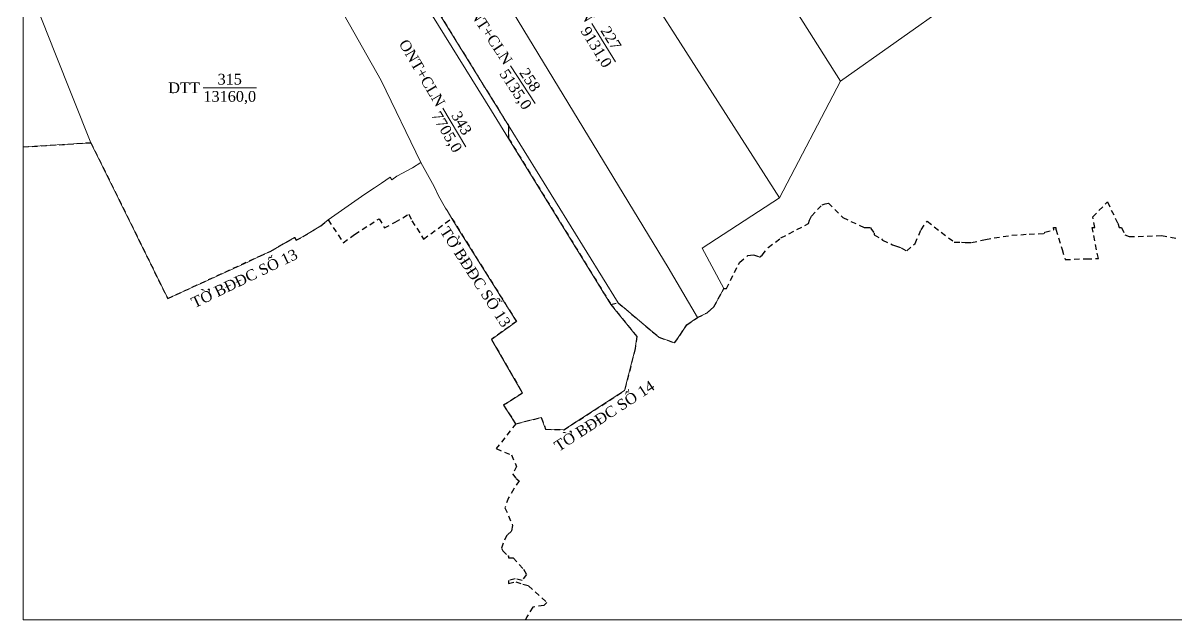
# Model space of a CAD drawing. Header units: metres. Extents: x 547819 to 548649, y 1841854 to 1842431.
# Drawn here: x 547819.2 to 548248.6, y 1841853.8 to 1842076.2 of the extents above; entities that cross this region are included whole.
import ezdxf
from ezdxf.enums import TextEntityAlignment as Align

# ---------------------------------------------------------------- set-up
doc = ezdxf.new("R2010")
doc.units = ezdxf.units.M
doc.header["$MEASUREMENT"] = 0
doc.linetypes.add('DGN Style 2', pattern=[3.355162, 2.013097, -1.342065])
for name, color, linetype, lineweight in [('Level 1', 7, 'Continuous', 0), ('Level 10', 7, 'Continuous', 0), ('Level 13', 7, 'Continuous', 0), ('Level 2', 7, 'Continuous', 0), ('Level 34', 7, 'Continuous', 0), ('Level 4', 7, 'Continuous', 0), ('Level 62', 7, 'Continuous', 0)]:
    doc.layers.add(name, color=color, linetype=linetype, lineweight=lineweight)
doc.styles.add('Style-Times New Roman', font='times.ttf')

# ---------------------------------------------------------------- blocks, each defined once
blk = doc.blocks.new('N_THUA_13')
at = {"layer": 'Level 13', "color": 1, "linetype": 'Continuous', "lineweight": 0}
blk.add_line((1.70369, 0), (10.11369, 0), dxfattribs=at)
at = {"layer": 'Level 13', "color": 5, "linetype": 'Continuous', "lineweight": 0, "style": 'Style-Times New Roman'}
blk.add_text('227', height=2, dxfattribs=at).set_placement((5.90869, 1.6), align=Align.MIDDLE_CENTER)
at = {"layer": 'Level 2', "color": 3, "linetype": 'Continuous', "lineweight": 0, "style": 'Style-Times New Roman'}
blk.add_text('ONT+CLN', height=2, dxfattribs=at).set_placement((1.10369, 0), align=Align.MIDDLE_RIGHT)
at = {"layer": 'Level 4', "color": 1, "linetype": 'Continuous', "lineweight": 0, "style": 'Style-Times New Roman'}
blk.add_text('9131,0', height=2, dxfattribs=at).set_placement((5.90869, -1.6), align=Align.MIDDLE_CENTER)
blk = doc.blocks.new('N_THUA_14')
at = {"layer": 'Level 13', "color": 1, "linetype": 'Continuous', "lineweight": 0}
blk.add_line((1.704687, 0), (10.114687, 0), dxfattribs=at)
at = {"layer": 'Level 13', "color": 5, "linetype": 'Continuous', "lineweight": 0, "style": 'Style-Times New Roman'}
blk.add_text('258', height=2, dxfattribs=at).set_placement((5.909687, 1.6), align=Align.MIDDLE_CENTER)
at = {"layer": 'Level 2', "color": 3, "linetype": 'Continuous', "lineweight": 0, "style": 'Style-Times New Roman'}
blk.add_text('ONT+CLN', height=2, dxfattribs=at).set_placement((1.104687, 0), align=Align.MIDDLE_RIGHT)
at = {"layer": 'Level 4', "color": 1, "linetype": 'Continuous', "lineweight": 0, "style": 'Style-Times New Roman'}
blk.add_text('5135,0', height=2, dxfattribs=at).set_placement((5.909687, -1.6), align=Align.MIDDLE_CENTER)
blk = doc.blocks.new('N_THUA_15')
at = {"layer": 'Level 13', "color": 1, "linetype": 'Continuous', "lineweight": 0}
blk.add_line((1.70369, 0), (10.11369, 0), dxfattribs=at)
at = {"layer": 'Level 13', "color": 5, "linetype": 'Continuous', "lineweight": 0, "style": 'Style-Times New Roman'}
blk.add_text('343', height=2, dxfattribs=at).set_placement((5.90869, 1.6), align=Align.MIDDLE_CENTER)
at = {"layer": 'Level 2', "color": 3, "linetype": 'Continuous', "lineweight": 0, "style": 'Style-Times New Roman'}
blk.add_text('ONT+CLN', height=2, dxfattribs=at).set_placement((1.10369, 0), align=Align.MIDDLE_RIGHT)
at = {"layer": 'Level 4', "color": 1, "linetype": 'Continuous', "lineweight": 0, "style": 'Style-Times New Roman'}
blk.add_text('7705,0', height=2, dxfattribs=at).set_placement((5.90869, -1.6), align=Align.MIDDLE_CENTER)
blk = doc.blocks.new('N_THUA_16')
at = {"layer": 'Level 13', "color": 1, "linetype": 'Continuous', "lineweight": 0}
blk.add_line((-3.198024, 0), (6.763976, 0), dxfattribs=at)
at = {"layer": 'Level 13', "color": 5, "linetype": 'Continuous', "lineweight": 0, "style": 'Style-Times New Roman'}
blk.add_text('315', height=2, dxfattribs=at).set_placement((1.782976, 1.6), align=Align.MIDDLE_CENTER)
at = {"layer": 'Level 2', "color": 3, "linetype": 'Continuous', "lineweight": 0, "style": 'Style-Times New Roman'}
blk.add_text('DTT', height=2, dxfattribs=at).set_placement((-3.798024, 0), align=Align.MIDDLE_RIGHT)
at = {"layer": 'Level 4', "color": 1, "linetype": 'Continuous', "lineweight": 0, "style": 'Style-Times New Roman'}
blk.add_text('13160,0', height=2, dxfattribs=at).set_placement((1.782976, -1.6), align=Align.MIDDLE_CENTER)

msp = doc.modelspace()

# ---------------------------------------------------------------- linework, layer by layer
at = {"layer": 'Level 10', "color": 7, "lineweight": 0}
for p, q in [((548123.62, 1842054.52), (548165.17, 1842083.88)), ((548100.99, 1842011.15), (548123.62, 1842054.52)), ((548000, 1842033.26), (548000, 1842038)), ((547819.151152, 1842030.042508), (547844.39, 1842031.65))]:
    msp.add_line(p, q, dxfattribs=at)
at = {"layer": 'Level 10', "color": 7, "lineweight": 0, "flags": 128}
for points in [[(548041.55, 1842183.88), (548052.79, 1842166.62), (548058.5496, 1842157.5045), (548123.62, 1842054.52)], [(548002.98, 1842164.35), (548018.1689, 1842140.6082), (548100.99, 1842011.15)], [(547957.54, 1842153.02), (547940.64, 1842147.74), (547934.68, 1842144.5), (547937.14, 1842139.7), (547949.5828, 1842119.5691), (548000, 1842038)], [(547957.54, 1842153.02), (547973.9505, 1842125.9886), (548059.44, 1841985.17), (548070.4, 1841966.51)], [(547908.58, 1842133.82), (547911.34, 1842127.82), (547952.61, 1842054.81), (547967.28, 1842024.23)], [(547821.78, 1842088.57), (547831.01, 1842065.21), (547844.39, 1842031.65)], [(548000, 1842033.26), (548038.09, 1841971.41), (548047.77, 1841959.42), (548047.2, 1841954.81), (548043.2, 1841939.27), (548020.63, 1841924.68), (548013.83, 1841924.91), (548012.2, 1841929.28), (548002.76, 1841926.93), (547998.19, 1841933.8), (548005.26, 1841938.37), (547993.65, 1841958.37), (548002.94, 1841965.05), (547980.95, 1841999.9), (547978.91, 1842003.46), (547977.11, 1842006.39), (547976.48, 1842007.24), (547973.96, 1842011.86), (547972.26, 1842015.3), (547967.28, 1842024.23)], [(547844.39, 1842031.65), (547873.07, 1841973.57), (547903.19, 1841987.27), (547907.32, 1841989.42), (547911.46, 1841991.25), (547920.31, 1841996.37), (547920.88, 1841995.3), (547923.46, 1841996.69), (547930.05, 1842000.68), (547932.85, 1842002.88), (547946.5, 1842012.5), (547950.11, 1842014.77), (547952.74, 1842016.59), (547955.88, 1842018.79), (547956.58, 1842017.85), (547958.37, 1842019.14), (547964.25, 1842022.29), (547967.28, 1842024.23)], [(548070.4, 1841966.51), (548073.95, 1841968.22), (548076.48, 1841970.47), (548080.24, 1841977.38), (548072.13, 1841992.3), (548100.99, 1842011.15)]]:
    msp.add_lwpolyline(points, dxfattribs=at)
at = {"layer": 'Level 10', "color": 30, "lineweight": 0, "flags": 128}
for points in [[(547908.58, 1842133.82), (547914.7767, 1842136.4662), (547931.81, 1842143.74), (547934.88, 1842138.35), (547946.873, 1842119.0095), (547993.69, 1842043.51), (548000, 1842033.26)], [(548000, 1842038), (548040.85, 1841971.99), (548056.05, 1841959.19), (548061.9, 1841957.06), (548066.44, 1841963.75), (548070.4, 1841966.51)]]:
    msp.add_lwpolyline(points, dxfattribs=at)
at = {"layer": 'Level 34', "color": 2, "linetype": 'DGN Style 2', "lineweight": 30}
for p, q in [((547937.14, 1842139.7), (547995.99, 1842044.47)), ((547995.99, 1842044.47), (548000, 1842038)), ((548000, 1842038), (548000, 1842033.26)), ((548000, 1842033.26), (548038.09, 1841971.41)), ((547819.151152, 1842030.042508), (547844.39, 1842031.65)), ((547844.39, 1842031.65), (547873.07, 1841973.57)), ((548112.83, 1842004.25), (548116.84, 1842008.51)), ((548116.84, 1842008.51), (548117.95, 1842008.92)), ((548117.95, 1842008.92), (548119.22, 1842009.15)), ((548119.22, 1842009.15), (548124.54, 1842003.75)), ((548217.63, 1842003.96), (548223.1, 1842009.57)), ((548223.1, 1842009.57), (548226.98, 1842001.62)), ((547942.66, 1841997.47), (547951.77, 1842003.33)), ((547951.77, 1842003.33), (547953.81, 1841999.91)), ((547957.76, 1842002), (547962.92, 1842005.05)), ((547962.92, 1842005.05), (547963.99, 1842002.49)), ((547968.32, 1841995.75), (547978.91, 1842003.46)), ((547978.91, 1842003.46), (548002.94, 1841965.05)), ((548112.12, 1842002.79), (548112.83, 1842004.25)), ((548124.54, 1842003.75), (548132.57, 1842000)), ((548218.49, 1842000), (548217.63, 1842003.96)), ((547923.46, 1841996.69), (547930.05, 1842000.68)), ((547930.05, 1842000.68), (547932.85, 1842002.88)), ((547932.85, 1842002.88), (547938.45, 1841994.35)), ((547953.81, 1841999.91), (547957.76, 1842002)), ((547963.99, 1842002.49), (547965.85, 1841999.74)), ((547965.85, 1841999.74), (547968.32, 1841995.75)), ((548101.5, 1841996.18), (548111.71, 1842001.51)), ((548111.71, 1842001.51), (548112.12, 1842002.79)), ((548132.57, 1842000), (548135.03, 1842000)), ((548135.03, 1842000), (548134.9, 1841999.76)), ((548134.9, 1841999.76), (548136.27, 1841997.95)), ((548151.49, 1841994.13), (548153.74, 1841999.23)), ((548153.74, 1841999.23), (548155.76, 1842002.15)), ((548155.76, 1842002.15), (548155.98, 1842002.46)), ((548155.98, 1842002.46), (548161.18, 1841998.25)), ((548199.8, 1841998.3), (548203.12, 1841999.14)), ((548203.12, 1841999.14), (548202.99, 1842000)), ((548202.99, 1842000), (548203.91, 1842000)), ((548203.91, 1842000), (548203.96, 1841999.4)), ((548203.96, 1841999.4), (548206.2, 1841991.85)), ((548219.74, 1841988.45), (548217.43, 1842000)), ((548217.43, 1842000), (548218.49, 1842000)), ((548226.98, 1842001.62), (548227.54, 1842000)), ((548227.54, 1842000), (548228.42, 1842000)), ((548228.42, 1842000), (548229.56, 1841997.36)), ((547911.46, 1841991.25), (547920.31, 1841996.37)), ((547920.31, 1841996.37), (547920.88, 1841995.3)), ((547920.88, 1841995.3), (547923.46, 1841996.69)), ((547938.45, 1841994.35), (547942.66, 1841997.47)), ((548096.74, 1841992.62), (548101.5, 1841996.18)), ((548136.27, 1841997.95), (548136.22, 1841997.34)), ((548136.22, 1841997.34), (548138.92, 1841995.78)), ((548138.92, 1841995.78), (548139.36, 1841995.34)), ((548139.36, 1841995.34), (548143.09, 1841993.61)), ((548161.18, 1841998.25), (548166.07, 1841994.63)), ((548166.07, 1841994.63), (548168.79, 1841994.54)), ((548172.53, 1841994.42), (548177.65, 1841995.63)), ((548177.65, 1841995.63), (548187.46, 1841997.13)), ((548187.46, 1841997.13), (548193.93, 1841997.59)), ((548193.93, 1841997.59), (548199.68, 1841997.78)), ((548199.68, 1841997.78), (548199.8, 1841998.3)), ((548229.56, 1841997.36), (548231.19, 1841996.65)), ((548231.19, 1841996.65), (548243.26, 1841997.01)), ((548243.26, 1841997.01), (548249.8, 1841995.9)), ((547907.32, 1841989.42), (547911.46, 1841991.25)), ((548094.54, 1841989.78), (548096.74, 1841992.62)), ((548143.09, 1841993.61), (548144.15, 1841993.19)), ((548144.15, 1841993.19), (548146.27, 1841992.48)), ((548146.27, 1841992.48), (548148.39, 1841991.35)), ((548148.39, 1841991.35), (548151.49, 1841994.13)), ((548168.79, 1841994.54), (548170.17, 1841994.5)), ((548170.17, 1841994.5), (548172.53, 1841994.42)), ((548206.2, 1841991.85), (548207.41, 1841988.1)), ((547873.07, 1841973.57), (547907.32, 1841989.42)), ((548081.18, 1841977.31), (548086.12, 1841987.16)), ((548086.12, 1841987.16), (548089.21, 1841989.62)), ((548089.21, 1841989.62), (548091.26, 1841989.92)), ((548091.26, 1841989.92), (548093.56, 1841989.05)), ((548093.56, 1841989.05), (548094.54, 1841989.78)), ((548207.41, 1841988.1), (548215.27, 1841988.42)), ((548215.27, 1841988.42), (548219.74, 1841988.45)), ((548076.48, 1841970.47), (548080.24, 1841977.38)), ((548080.24, 1841977.38), (548081.18, 1841977.31)), ((548038.09, 1841971.41), (548040.85, 1841971.99)), ((548038.09, 1841971.41), (548047.77, 1841959.42)), ((548040.85, 1841971.99), (548056.05, 1841959.19)), ((548073.95, 1841968.22), (548076.48, 1841970.47)), ((548002.94, 1841965.05), (547993.65, 1841958.37)), ((548066.44, 1841963.75), (548070.4, 1841966.51)), ((548070.4, 1841966.51), (548073.95, 1841968.22)), ((548061.9, 1841957.06), (548066.44, 1841963.75)), ((547993.65, 1841958.37), (548005.26, 1841938.37)), ((548047.77, 1841959.42), (548047.2, 1841954.81)), ((548056.05, 1841959.19), (548061.9, 1841957.06)), ((548047.2, 1841954.81), (548043.2, 1841939.27)), ((548020.63, 1841924.68), (548043.2, 1841939.27)), ((548005.26, 1841938.37), (547998.19, 1841933.8)), ((547998.19, 1841933.8), (548001.4, 1841928.97)), ((548002.76, 1841926.93), (547995.41, 1841917.67)), ((548002.76, 1841926.93), (548001.4, 1841928.97)), ((548002.76, 1841926.93), (548012.2, 1841929.28)), ((548012.2, 1841929.28), (548013.83, 1841924.91)), ((548013.83, 1841924.91), (548020.63, 1841924.68)), ((547995.41, 1841917.67), (548001.06, 1841915.29)), ((548001.06, 1841915.29), (548002.96, 1841911.05)), ((548002.96, 1841911.05), (548001.55, 1841908.25)), ((548001.55, 1841908.25), (548002.9, 1841906.51)), ((548004, 1841905.68), (548001.94, 1841902.66)), ((548002.9, 1841906.51), (548004, 1841905.68)), ((548001.94, 1841902.66), (548000.01, 1841899.3)), ((548000.01, 1841899.3), (547998.66, 1841895.66)), ((547998.66, 1841895.66), (548001.53, 1841889.06)), ((548001.53, 1841889.06), (548001.14, 1841886.93)), ((547999.4, 1841885.41), (547997.95, 1841882.5)), ((548001.14, 1841886.93), (547999.4, 1841885.41)), ((547997.95, 1841882.5), (547997.35, 1841880.57)), ((547997.35, 1841880.57), (547997.83, 1841879.56)), ((547997.83, 1841879.56), (547999.81, 1841877.68)), ((547999.81, 1841877.68), (548000, 1841877.69)), ((548000, 1841877.69), (548000, 1841876.95)), ((548000, 1841876.95), (548001.71, 1841876.97)), ((548001.71, 1841876.97), (548005.6, 1841872.75)), ((548006.66, 1841870.82), (548005.09, 1841868.57)), ((548005.6, 1841872.75), (548006.66, 1841870.82)), ((548002.46, 1841869.1), (548000, 1841868.57)), ((548000, 1841868.57), (548000, 1841867.37)), ((548000, 1841867.37), (548002.7, 1841868.09)), ((548005.09, 1841868.57), (548002.46, 1841869.1)), ((548002.7, 1841868.09), (548005.34, 1841867.16)), ((548005.34, 1841867.16), (548007.46, 1841866.58)), ((548007.46, 1841866.58), (548014.34, 1841860.35)), ((548009.03, 1841858.59), (548006.78, 1841854.94)), ((548013.16, 1841859.21), (548009.03, 1841858.59)), ((548014.34, 1841860.35), (548013.16, 1841859.21)), ((548006.78, 1841854.94), (548006.392637, 1841853.834598))]:
    msp.add_line(p, q, dxfattribs=at)
at = {"layer": 'Level 62', "color": 7, "linetype": 'Continuous', "lineweight": 0, "flags": 128}
msp.add_lwpolyline([(548649.151152, 1842431.334598), (548649.151152, 1841853.834598), (547819.151152, 1841853.834598), (547819.151152, 1842431.334598), (548649.151152, 1842431.334598)], dxfattribs=at)

# ---------------------------------------------------------------- block references
at = {"layer": 'Level 2', "color": 3, "linetype": 'Continuous', "lineweight": 0, "xscale": 2, "yscale": 2, "zscale": 2}
for name, p, rotation in [('N_THUA_13', (548029.248867, 1842078.994959), 301.739516), ('N_THUA_14', (547998.820016, 1842063.149009), 303.493632), ('N_THUA_15', (547973.789734, 1842047.482045), 300.56258)]:
    msp.add_blockref(name, p, dxfattribs=dict(at, rotation=rotation))
msp.add_blockref('N_THUA_16', (547892.587024, 1842052.1), dxfattribs=at)

# ---------------------------------------------------------------- texts
at = {"layer": 'Level 1', "color": 7, "linetype": 'Continuous', "lineweight": 0, "style": 'Style-Times New Roman'}
for s, rotation, p in [('TỜ BĐĐC SỐ 13', 302.908439, (547974.307419, 1841998.654359)), ('TỜ BĐĐC SỐ 13', 25.695667, (547883.002944, 1841969.937451)), ('TỜ BĐĐC SỐ 14', 33.065597, (548018.697298, 1841916.405942))]:
    msp.add_text(s, height=4, rotation=rotation, dxfattribs=at).set_placement(p)

doc.saveas('drawing.dxf')
